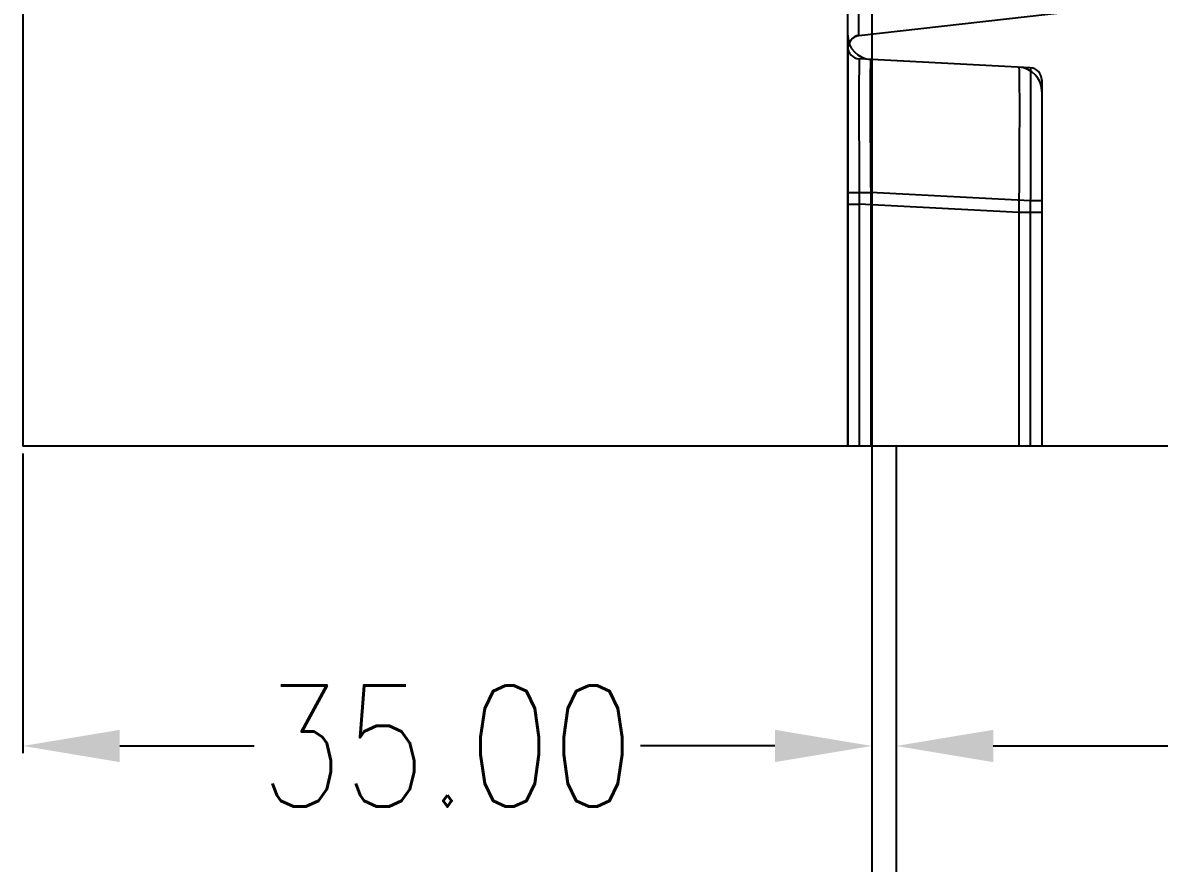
# Model space of a CAD drawing. Header units: millimetres. Extents: x 23490 to 24685, y -23248 to -22403.
# Drawn here: x 23705.17 to 23752.01, y -22772.69 to -22738.03 of the extents above; entities that cross this region are included whole.
import ezdxf

# ---------------------------------------------------------------- set-up
doc = ezdxf.new("R2010")
doc.units = ezdxf.units.MM
doc.header["$LTSCALE"] = 8
doc.layers.get('DEFPOINTS').update_dxf_attribs({"color": 6})
doc.layers.add('Cav-cor', color=30, linetype='Continuous')
doc.layers.add('dim', color=3, linetype='Continuous', lineweight=15)
doc.styles.get("Standard").update_dxf_attribs({"font": 'txt.shx', "width": 0.8, "bigfont": 'chineset.shx'})
doc.dimstyles.new('ISO-25', dxfattribs={"dimtxt": 5, "dimasz": 4, "dimexe": 0.3, "dimexo": 0.3, "dimtad": 0, "dimzin": 1, "dimdsep": 46, "dimtxsty": 'Standard', "dimcen": 0, "dimclrd": 3, "dimclre": 3, "dimclrt": 3, "dimazin": 0, "dimtfac": 1, "dimtofl": 0, "dimtmove": 0, "dimatfit": 0, "dimfxl": 0, "dimarcsym": 0})

# ---------------------------------------------------------------- blocks, each defined once
blk = doc.blocks.new('*D25805')
at = {"layer": 'DEFPOINTS', "color": 0}
for p in [(23705.165, -22755.491), (23740.165, -22755.491), (23740.165, -22767.855)]:
    blk.add_point(p, dxfattribs=at)
at = {"layer": 'dim', "color": 3, "lineweight": -2}
for p, q in [((23705.165, -22755.791), (23705.165, -22768.155)), ((23740.165, -22755.791), (23740.165, -22768.155)), ((23709.165, -22767.855), (23714.707, -22767.855)), ((23736.165, -22767.855), (23730.623, -22767.855))]:
    blk.add_line(p, q, dxfattribs=at)
at = {"layer": 'dim', "color": 3}
for points in [[(23709.165, -22767.189), (23709.165, -22768.522), (23705.165, -22767.855)], [(23736.165, -22768.522), (23736.165, -22767.189), (23740.165, -22767.855)]]:
    blk.add_solid(points, dxfattribs=at)
at = {"layer": 'dim', "color": 3, "insert": (23722.665, -22767.855), "char_height": 5, "attachment_point": 5}
blk.add_mtext('35.00', dxfattribs=at)
blk = doc.blocks.new('*D25806')
at = {"layer": 'DEFPOINTS', "color": 0}
for p in [(23741.165, -22755.491), (23781.165, -22755.491), (23781.165, -22767.855)]:
    blk.add_point(p, dxfattribs=at)
at = {"layer": 'dim', "color": 3, "lineweight": -2}
for p, q in [((23741.165, -22755.791), (23741.165, -22768.155)), ((23781.165, -22755.791), (23781.165, -22768.155)), ((23745.165, -22767.855), (23753.54, -22767.855)), ((23777.165, -22767.855), (23768.79, -22767.855))]:
    blk.add_line(p, q, dxfattribs=at)
at = {"layer": 'dim', "color": 3}
for points in [[(23745.165, -22767.189), (23745.165, -22768.522), (23741.165, -22767.855)], [(23777.165, -22768.522), (23777.165, -22767.189), (23781.165, -22767.855)]]:
    blk.add_solid(points, dxfattribs=at)
at = {"layer": 'dim', "color": 3, "insert": (23761.165, -22767.855), "char_height": 5, "attachment_point": 5}
blk.add_mtext('40.00', dxfattribs=at)

msp = doc.modelspace()

# ---------------------------------------------------------------- linework, layer by layer
at = {"linetype": 'Continuous'}
for p, q in [((23740.165, -22755.491), (23740.165, -22807.491)), ((23741.165, -22755.491), (23741.165, -22807.491))]:
    msp.add_line(p, q, dxfattribs=at)
at = {"layer": 'Cav-cor', "color": 241}
for p, q in [((23705.165, -22515.491), (23705.165, -22755.491)), ((23740.165, -22515.491), (23740.165, -22755.491)), ((23739.165, -22739.19), (23739.165, -22713.407)), ((23739.622, -22738.547), (23739.622, -22737.123)), ((23739.622, -22738.547), (23749.965, -22737.378)), ((23739.622, -22738.547), (23749.965, -22737.378)), ((23739.622, -22738.547), (23749.965, -22737.378)), ((23739.165, -22739.19), (23739.165, -22755.491)), ((23739.165, -22755.491), (23739.165, -22739.19)), ((23739.165, -22755.491), (23739.165, -22739.19)), ((23746.691, -22739.885), (23739.639, -22739.516)), ((23747.165, -22740.385), (23747.165, -22755.491)), ((23739.165, -22745.033), (23740.113, -22745.033)), ((23740.113, -22745.033), (23740.113, -22755.491)), ((23746.691, -22745.378), (23740.113, -22745.033)), ((23746.691, -22745.378), (23746.691, -22755.491)), ((23747.165, -22745.378), (23746.691, -22745.378)), ((23739.165, -22745.507), (23739.639, -22745.507)), ((23739.639, -22745.507), (23739.639, -22755.491)), ((23746.217, -22745.852), (23739.639, -22745.507)), ((23746.217, -22745.852), (23746.217, -22755.491)), ((23747.165, -22745.852), (23746.217, -22745.852)), ((23781.165, -22755.491), (23705.165, -22755.491))]:
    msp.add_line(p, q, dxfattribs=at)
for centre, radius, start, end in [((23740.165, -22738.542), 1, 179.9996, 267), ((23739.665, -22739.016), 0.5, 179.9998, 267), ((23746.165, -22740.859), 1, 0.0025, 87.0001), ((23746.665, -22740.385), 0.5, 0.0006, 87)]:
    msp.add_arc(centre, radius, start, end, dxfattribs=at)
msp.add_ellipse((23739.665, -22739.19), major_axis=(0, -0.646), ratio=0.774082, start_param=-3.054326, end_param=-1.570796, dxfattribs=at)
for points in [[(23739.165, -22739.19), (23739.165, -22739.127), (23739.179, -22739.007), (23739.236, -22738.844), (23739.318, -22738.716), (23739.414, -22738.625), (23739.517, -22738.568), (23739.586, -22738.551), (23739.622, -22738.547)], [(23739.165, -22739.19), (23739.165, -22739.096), (23739.195, -22738.927), (23739.302, -22738.724), (23739.455, -22738.59), (23739.564, -22738.553), (23739.622, -22738.547)]]:
    msp.add_open_spline(points, degree=3, dxfattribs=at)
for points, knots in [([(23739.639, -22739.516), (23739.638, -22739.516), (23739.638, -22739.519), (23739.637, -22739.523), (23739.637, -22739.533), (23739.636, -22739.545), (23739.636, -22739.562), (23739.635, -22739.59), (23739.634, -22739.635), (23739.633, -22739.699), (23739.632, -22739.777), (23739.632, -22739.869), (23739.631, -22740.019), (23739.63, -22740.239), (23739.629, -22740.54), (23739.628, -22740.889), (23739.628, -22741.283), (23739.628, -22741.717), (23739.629, -22742.366), (23739.631, -22743.243), (23739.634, -22744.353), (23739.637, -22745.118), (23739.639, -22745.507)], [0, 0, 0, 0, 0.000313, 0.001214, 0.002712, 0.004808, 0.007502, 0.010793, 0.019155, 0.029878, 0.042937, 0.058302, 0.075938, 0.117848, 0.168275, 0.226736, 0.292665, 0.365426, 0.444303, 0.617291, 0.804932, 1, 1, 1, 1]), ([(23740.113, -22739.54), (23740.112, -22739.54), (23740.111, -22739.543), (23740.11, -22739.548), (23740.109, -22739.556), (23740.108, -22739.568), (23740.107, -22739.582), (23740.105, -22739.609), (23740.103, -22739.65), (23740.102, -22739.708), (23740.1, -22739.78), (23740.098, -22739.864), (23740.097, -22739.961), (23740.095, -22740.07), (23740.094, -22740.239), (23740.092, -22740.479), (23740.091, -22740.799), (23740.091, -22741.16), (23740.091, -22741.558), (23740.093, -22741.99), (23740.094, -22742.451), (23740.098, -22743.111), (23740.103, -22743.975), (23740.109, -22744.676), (23740.113, -22745.033)], [0, 0, 0, 0, 0.000369, 0.001286, 0.002791, 0.004889, 0.007584, 0.010874, 0.019234, 0.029952, 0.043007, 0.058367, 0.075996, 0.095854, 0.117894, 0.168303, 0.226739, 0.292642, 0.365374, 0.44423, 0.528445, 0.617203, 0.804869, 1, 1, 1, 1]), ([(23746.217, -22739.86), (23746.218, -22739.86), (23746.219, -22739.864), (23746.22, -22739.869), (23746.221, -22739.878), (23746.223, -22739.897), (23746.225, -22739.93), (23746.227, -22739.98), (23746.229, -22740.045), (23746.231, -22740.123), (23746.232, -22740.215), (23746.234, -22740.365), (23746.236, -22740.585), (23746.238, -22740.886), (23746.239, -22741.235), (23746.239, -22741.629), (23746.239, -22742.063), (23746.237, -22742.711), (23746.234, -22743.589), (23746.227, -22744.698), (23746.221, -22745.463), (23746.217, -22745.852)], [0, 0, 0, 0, 0.000378, 0.001315, 0.002842, 0.004963, 0.010989, 0.019389, 0.03015, 0.043244, 0.058638, 0.076296, 0.118246, 0.168679, 0.227127, 0.293014, 0.365717, 0.444528, 0.617392, 0.804951, 1, 1, 1, 1]), ([(23746.691, -22739.885), (23746.692, -22739.885), (23746.692, -22739.889), (23746.693, -22739.893), (23746.693, -22739.901), (23746.694, -22739.913), (23746.694, -22739.928), (23746.695, -22739.954), (23746.696, -22739.995), (23746.697, -22740.054), (23746.698, -22740.126), (23746.699, -22740.21), (23746.699, -22740.307), (23746.7, -22740.416), (23746.701, -22740.585), (23746.702, -22740.825), (23746.702, -22741.145), (23746.702, -22741.506), (23746.702, -22741.904), (23746.701, -22742.336), (23746.701, -22742.797), (23746.699, -22743.457), (23746.696, -22744.32), (23746.693, -22745.02), (23746.691, -22745.378)], [0, 0, 0, 0, 0.000328, 0.001243, 0.002754, 0.004864, 0.00757, 0.010874, 0.019264, 0.030013, 0.043096, 0.058484, 0.076138, 0.096019, 0.118077, 0.168513, 0.226961, 0.292861, 0.365577, 0.444407, 0.528589, 0.617311, 0.804909, 1, 1, 1, 1])]:
    msp.add_open_spline(points, degree=3, knots=knots, dxfattribs=at)

# ---------------------------------------------------------------- dimensions: what is measured, and where the dimension line sits
at = {"layer": 'dim'}
for base, p1, p2, picture, middle in [((23740.165, -22767.855), (23705.165, -22755.491), (23740.165, -22755.491), '*D25805', (23722.665, -22767.855)), ((23781.165, -22767.855), (23741.165, -22755.491), (23781.165, -22755.491), '*D25806', (23761.165, -22767.855))]:
    dim = msp.add_linear_dim(base=base, p1=p1, p2=p2, dimstyle='ISO-25', dxfattribs=at)
    dim.commit()
    dim.dimension.update_dxf_attribs({"geometry": picture, "text_midpoint": middle})

doc.saveas('drawing.dxf')
